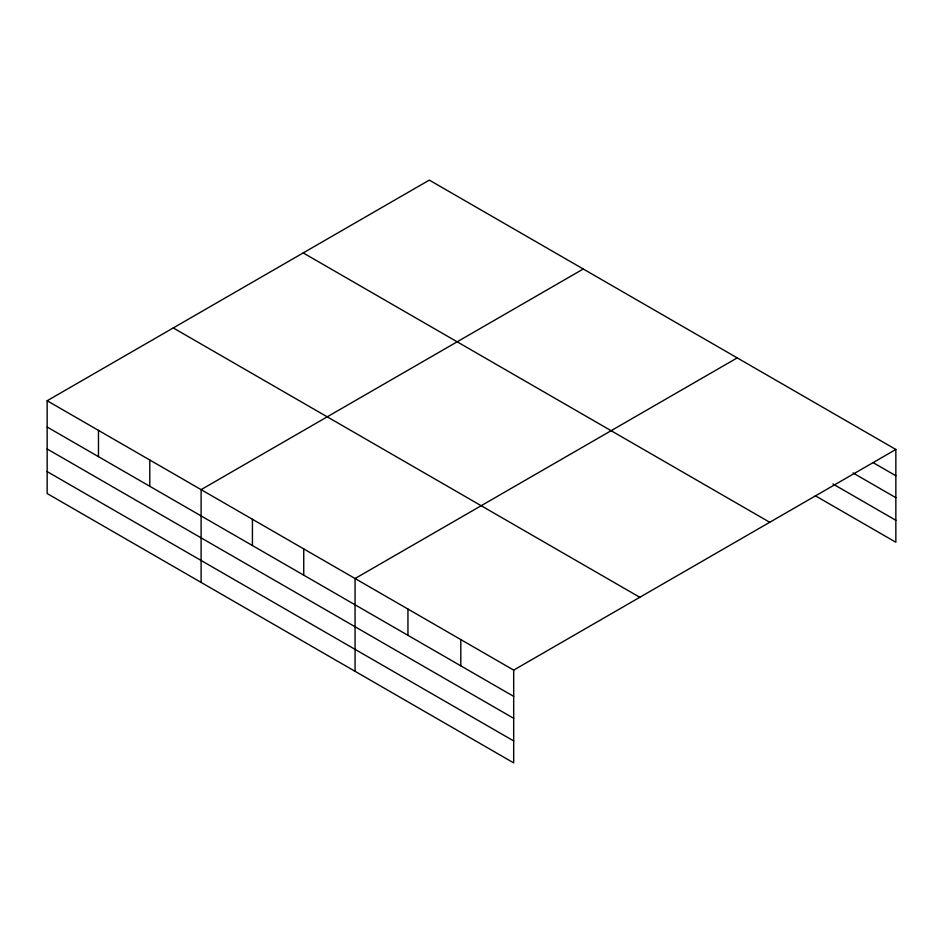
<?xml version="1.0" encoding="UTF-8"?>
<svg xmlns="http://www.w3.org/2000/svg" width="943" height="943" viewBox="0 0 943 943"><rect width="100%" height="100%" fill="white"/><g stroke="black" fill="none" stroke-linecap="round" stroke-linejoin="round"><path stroke-width="1.41" d="M47.15 400.751L513.687 670.108L513.687 762.887L47.15 493.531L47.15 400.751L429.313 180.113L895.85 449.469L895.85 542.249L815.282 495.723M583.269 269.003L201.107 489.641L201.107 582.42M737.226 357.892L355.063 578.53L355.063 671.31M513.687 670.108L895.85 449.469M873.194 462.659L895.85 475.744M853.05 472.973L895.85 497.68M832.905 483.959L895.85 520.3M303.198 252.924L769.736 522.281M173.264 327.94L639.802 597.296M47.15 427.026L513.687 696.382M47.15 448.974L513.687 718.33M47.15 471.583L513.687 740.939M460.809 639.578L460.809 665.852M407.942 609.048L407.942 635.323M303.74 548.897L303.74 575.171M252.429 519.275L252.429 545.549M149.784 460.019L149.784 486.282M98.473 430.385L98.473 456.66"/></g></svg>
